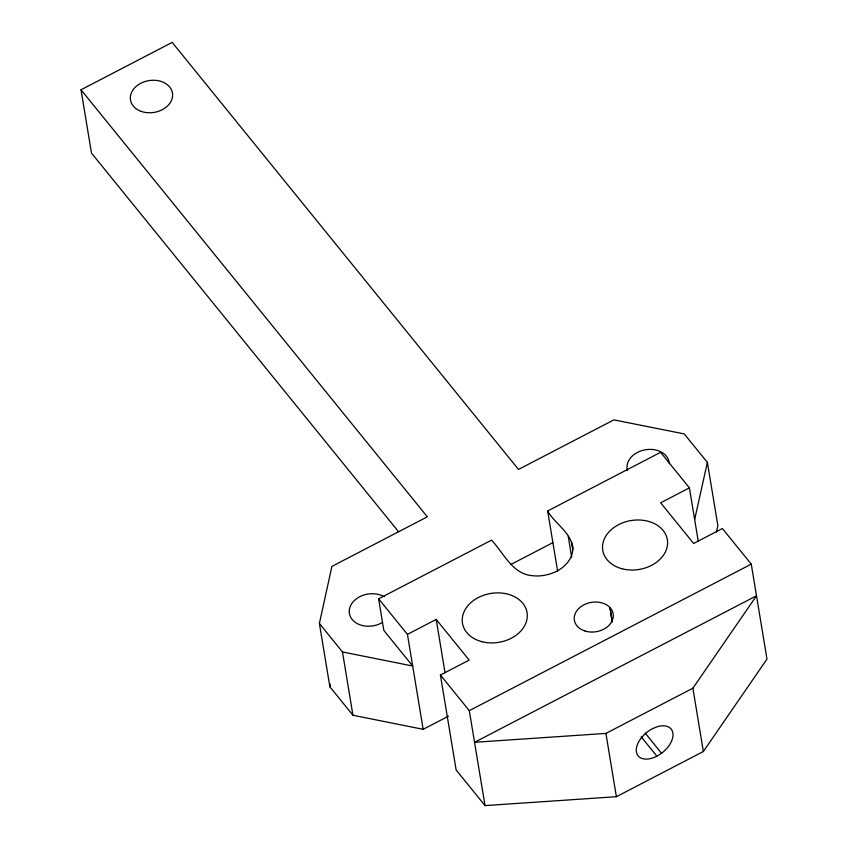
<?xml version="1.0" encoding="UTF-8"?>
<svg xmlns="http://www.w3.org/2000/svg" width="848" height="848" viewBox="0 0 848 848"><rect width="100%" height="100%" fill="white"/><g stroke="black" fill="none" stroke-linecap="round" stroke-linejoin="round"><path stroke-width="1.27" d="M448.475 716.168L423.163 729.312L352.948 715.256L329.872 686.785L319.389 623.481L331.907 566.4L427.318 516.824L81.016 89.782L172.197 42.4L518.499 469.432L613.867 419.877L684.209 433.911L707.38 462.372L717.864 525.665L716.454 532.014M329.872 686.785L330.423 684.241M694.65 519.506L707.38 462.372M692.88 688.216L756.511 595.794L474.541 742.297L605.907 733.414L692.88 688.216L703.363 751.508L616.39 796.707L485.024 805.6L456.139 769.984L440.419 675.04L469.177 660.094L436.201 619.422L407.443 634.368L423.163 729.312M703.363 751.508L766.984 659.087L751.264 564.143L722.39 528.527L693.632 543.473L660.656 502.8L689.413 487.854L660.603 452.323L547.66 510.984L557.602 571.054M656.903 756.172L661.546 753.257A21.274 12.762 -39 0 0 672.867 732.979A21.274 12.762 -39 0 0 657.158 726.757L652.366 728.75A21.274 12.762 -39 0 0 636.403 751.932A21.274 12.762 -39 0 0 656.903 756.172L641.183 736.795M319.389 623.481L342.475 651.953L412.679 666.019L383.858 630.456L378.611 598.815L491.543 540.144C503.585 552.748 512.213 573.969 532.003 575.633C540.452 576.746 549.038 574.997 556.67 571.276C564.238 567.238 571.096 560.539 572.548 551.762C574.499 534.473 555.005 524.371 547.66 510.984M510.814 564.503L552.896 542.635M485.024 805.6L469.304 710.656L751.264 564.143M645.19 733.043L661.546 753.257M398.571 531.749L91.489 153.085L81.016 89.782M378.611 598.815L407.443 634.368M440.419 675.04L469.304 710.656M689.413 487.854L698.286 541.469M605.907 733.414L616.39 796.707M572.464 545.253L572.898 547.861M571.584 542.126L572.877 549.928M568.245 536.371L571.69 557.178M436.201 619.422L445.03 672.75M342.475 651.953L352.948 715.256M612.224 621.902L610.009 607.603L612.161 621.796M627.499 470.619A21.274 16.101 -9.4 0 1 645.476 449.758A21.274 16.101 -9.4 0 1 669.284 463.665M382.374 622.474A21.274 16.101 -9.4 0 1 354.019 621.372A21.274 16.101 -9.4 0 1 355.651 599.366A21.274 16.101 -9.4 0 1 384.282 596.791M141.054 111.332A21.274 16.101 -9.4 0 0 172.632 94.923A21.274 16.101 -9.4 0 0 140.768 83.295A21.274 16.101 -9.4 0 0 141.054 111.332M482.024 641.713A32.733 24.772 -9.4 0 0 527.085 612.638A32.733 24.772 -9.4 0 0 475.219 599.335A32.733 24.772 -9.4 0 0 482.024 641.713M622.05 568.754A32.733 24.772 -9.4 0 0 667.397 539.953A32.733 24.772 -9.4 0 0 615.733 526.301A32.733 24.772 -9.4 0 0 622.05 568.754M585.141 631.05A19.642 14.861 -9.4 0 0 613.263 614.705A19.642 14.861 -9.4 0 0 582.926 605.355A19.642 14.861 -9.4 0 0 585.141 631.05"/></g></svg>
